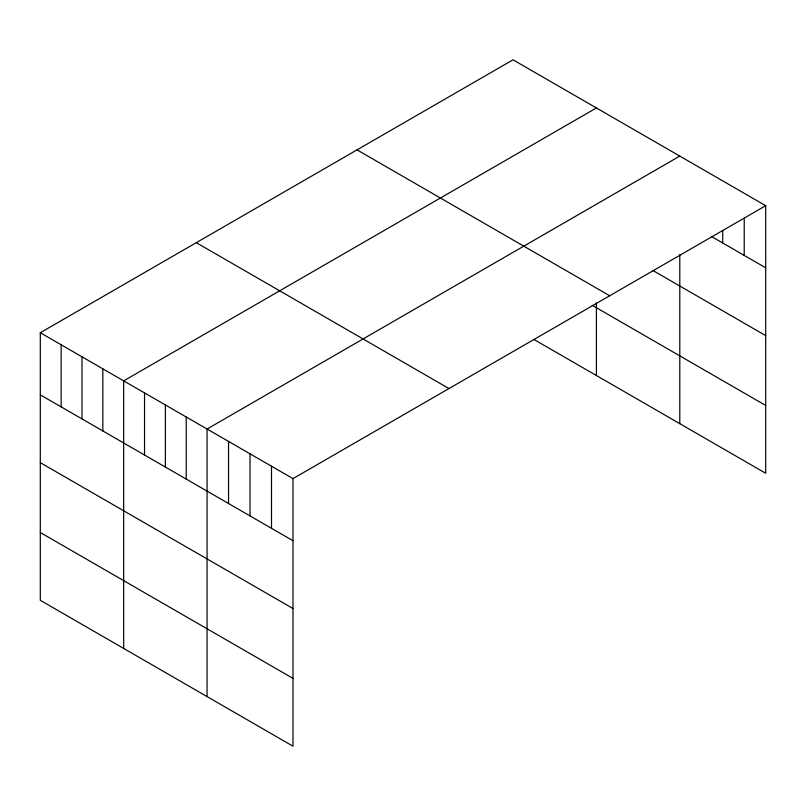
<?xml version="1.0" encoding="UTF-8"?>
<svg xmlns="http://www.w3.org/2000/svg" width="806" height="806" viewBox="0 0 806 806"><rect width="100%" height="100%" fill="white"/><g stroke="black" fill="none" stroke-linecap="round" stroke-linejoin="round"><path stroke-width="1.21" d="M40.3 332.737L292.981 478.623L292.981 746.185L40.3 600.309L40.3 332.737L513.019 59.815L765.7 205.691L765.7 473.263L533.864 339.417M596.41 107.954L123.681 380.875L123.681 648.447M679.79 156.092L207.071 429.024L207.071 696.586M292.981 478.623L765.7 205.691M712.01 236.803L765.7 267.804M652.689 270.363L765.7 335.608M357.028 149.876L609.699 295.762M592.239 305.313L765.7 405.458M196.301 242.677L448.972 388.552M40.3 394.839L292.981 540.725M40.3 462.644L292.981 608.53M40.3 532.504L292.981 678.38M744.22 218.134L744.22 255.401M722.74 230.576L722.74 242.999M679.79 254.615L679.79 423.664M596.41 302.814L596.41 375.525M271.501 466.221L271.501 528.323M250.021 453.818L250.021 515.921M228.541 441.416L228.541 503.528M186.226 416.984L186.226 479.086M165.371 404.944L165.371 467.057M144.526 392.915L144.526 455.017M102.836 368.846L102.836 430.948M81.99 356.806L81.99 418.908M61.145 344.777L61.145 406.879"/></g></svg>
